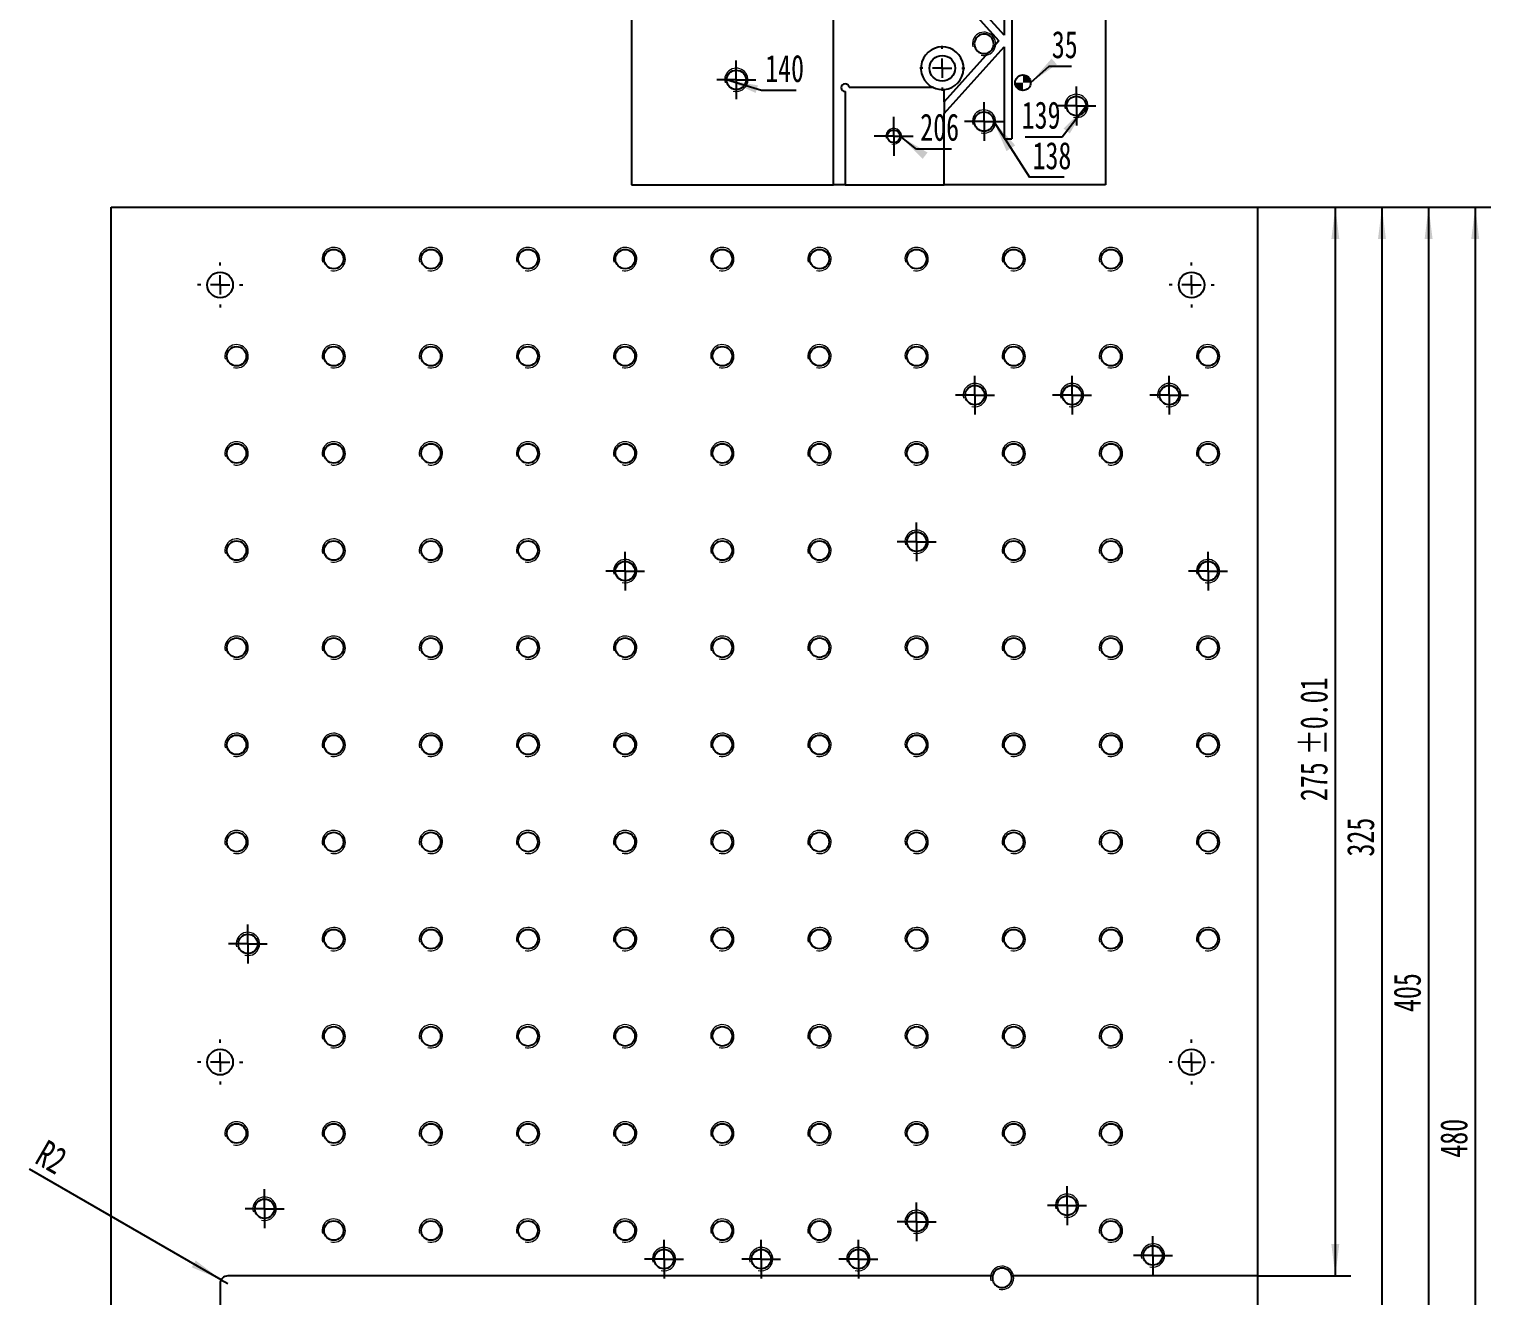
# Model space of a CAD drawing. Header units: millimetres. Extents: x 0 to 841, y 0 to 594.
# Drawn here: x 313.9 to 502, y 168.9 to 331.8 of the extents above; entities that cross this region are included whole.
import ezdxf

# ---------------------------------------------------------------- set-up
doc = ezdxf.new("R2010")
doc.units = ezdxf.units.MM
doc.layers.add('根据设置的颜色创建', color=7, linetype='Continuous', lineweight=25)
doc.styles.add('SLDTEXTSTYLE2', font='TXT', dxfattribs={"width": 0.7})
doc.dimstyles.new('SLDDIMSTYLE0', dxfattribs={"dimtxt": 0.18, "dimasz": 4.08, "dimexe": 0, "dimexo": 0.0625, "dimgap": 0, "dimtad": 0, "dimtih": 1, "dimtoh": 1, "dimdec": 0, "dimrnd": 1e-09, "dimzin": 0, "dimdsep": 46, "dimtxsty": 'Standard', "dimsah": 1, "dimcen": 0.09, "dimadec": 0, "dimazin": 0, "dimtfac": 4.08, "dimtdec": 0, "dimtofl": 0, "dimtmove": 0, "dimatfit": 3, "dimfxl": 0, "dimfrac": 2, "dimtolj": 1, "dimtzin": 0, "dimarcsym": 0})
doc.dimstyles.new('SLDDIMSTYLE1', dxfattribs={"dimtxt": 3.5, "dimasz": 4.08, "dimexe": 0, "dimexo": 0.0625, "dimgap": 0.875, "dimtad": 2, "dimlfac": 2, "dimrnd": 1e-09, "dimzin": 12, "dimdsep": 46, "dimtxsty": 'SLDTEXTSTYLE2', "dimsah": 1, "dimcen": 0.09, "dimadec": 0, "dimazin": 3, "dimtol": 1, "dimtp": 0.01, "dimtm": 0.01, "dimtfac": 1, "dimtofl": 0, "dimtmove": 0, "dimatfit": 3, "dimfxl": 0, "dimfrac": 2, "dimtolj": 1, "dimarcsym": 0})
doc.dimstyles.new('SLDDIMSTYLE3', dxfattribs={"dimtxt": 3.5, "dimasz": 4.08, "dimexe": 0, "dimexo": 0.0625, "dimgap": 0.875, "dimtad": 2, "dimlfac": 2, "dimrnd": 1e-09, "dimzin": 12, "dimdsep": 46, "dimtxsty": 'SLDTEXTSTYLE2', "dimsah": 1, "dimcen": 0.09, "dimadec": 0, "dimazin": 3, "dimtfac": 1, "dimtofl": 0, "dimtmove": 0, "dimatfit": 3, "dimfxl": 0, "dimfrac": 2, "dimtolj": 1, "dimtzin": 12, "dimarcsym": 0})
doc.dimstyles.new('SLDDIMSTYLE4', dxfattribs={"dimtxt": 3.5, "dimasz": 4.08, "dimexe": 0, "dimexo": 0.0625, "dimgap": 0.875, "dimtad": 2, "dimlfac": 2, "dimrnd": 1e-09, "dimzin": 12, "dimdsep": 46, "dimtxsty": 'SLDTEXTSTYLE2', "dimsah": 1, "dimcen": 0, "dimadec": 0, "dimazin": 3, "dimtfac": 1, "dimtofl": 0, "dimtmove": 0, "dimatfit": 3, "dimfxl": 0, "dimfrac": 2, "dimtolj": 1, "dimtzin": 12, "dimarcsym": 0})

# ---------------------------------------------------------------- blocks, each defined once
blk = doc.blocks.new('SW_NOTE_0_95')
at = {"layer": '根据设置的颜色创建', "color": 0}
blk.add_line((4.48, 0), (0, 0), dxfattribs=at)
at = {"layer": '根据设置的颜色创建', "color": 0, "insert": (0.48, 4.61), "char_height": 3.5, "attachment_point": 1, "style": 'SLDTEXTSTYLE2'}
blk.add_mtext('140', dxfattribs=at)
blk = doc.blocks.new('SW_NOTE_0_122')
at = {"layer": '根据设置的颜色创建', "color": 0}
blk.add_line((4.47, 0), (0, 0), dxfattribs=at)
at = {"layer": '根据设置的颜色创建', "color": 0, "insert": (0.46, 4.57), "char_height": 3.5, "attachment_point": 1, "style": 'SLDTEXTSTYLE2'}
blk.add_mtext('206', dxfattribs=at)
blk = doc.blocks.new('SW_NOTE_0_138')
at = {"layer": '根据设置的颜色创建', "color": 0}
blk.add_line((4.47, 0), (0, 0), dxfattribs=at)
at = {"layer": '根据设置的颜色创建', "color": 0, "insert": (0.38, 4.54), "char_height": 3.5, "attachment_point": 1, "style": 'SLDTEXTSTYLE2'}
blk.add_mtext('138', dxfattribs=at)
blk = doc.blocks.new('SW_NOTE_0_141')
at = {"layer": '根据设置的颜色创建', "color": 0}
blk.add_line((2.94, 0), (0, 0), dxfattribs=at)
at = {"layer": '根据设置的颜色创建', "color": 0, "insert": (0.4, 4.56), "char_height": 3.5, "attachment_point": 1, "style": 'SLDTEXTSTYLE2'}
blk.add_mtext('35', dxfattribs=at)
blk = doc.blocks.new('SW_NOTE_0_158')
at = {"layer": '根据设置的颜色创建', "color": 0}
blk.add_line((-4.73, 0), (0, 0), dxfattribs=at)
at = {"layer": '根据设置的颜色创建', "color": 0, "insert": (-5.19, 4.57), "char_height": 3.5, "attachment_point": 1, "style": 'SLDTEXTSTYLE2'}
blk.add_mtext('139', dxfattribs=at)
blk = doc.blocks.new('SW_CENTERMARKSYMBOL_5')
at = {"layer": '根据设置的颜色创建', "color": 0}
for p, q in [((0, 2.5), (0, 2.9)), ((-2.5, 0), (-2.9, 0)), ((0, 0), (-1.25, 0)), ((0, 0), (0, 1.25)), ((0, 0), (0, -1.25)), ((0, 0), (1.25, 0)), ((2.5, 0), (2.9, 0)), ((0, -2.5), (0, -2.9))]:
    blk.add_line(p, q, dxfattribs=at)
blk = doc.blocks.new('SW_CENTERMARKSYMBOL_19')
at = {"layer": '根据设置的颜色创建', "color": 0}
for p, q in [((0, 1.25), (0, 2.5)), ((-1.25, 0), (-2.5, 0)), ((0, 0), (-1.25, 0)), ((0, 0), (0, 1.25)), ((0, 0), (0, -1.25)), ((0, 0), (1.25, 0)), ((1.25, 0), (2.5, 0)), ((0, -1.25), (0, -2.5))]:
    blk.add_line(p, q, dxfattribs=at)
blk = doc.blocks.new('SW_CENTERMARKSYMBOL_22')
at = {"layer": '根据设置的颜色创建', "color": 0}
for p, q in [((0, 1.25), (0, 2.5)), ((-1.25, 0), (-2.5, 0)), ((0, 0), (-1.25, 0)), ((0, 0), (0, 1.25)), ((0, 0), (0, -1.25)), ((0, 0), (1.25, 0)), ((1.25, 0), (2.5, 0)), ((0, -1.25), (0, -2.5))]:
    blk.add_line(p, q, dxfattribs=at)
blk = doc.blocks.new('SW_CENTERMARKSYMBOL_23')
at = {"layer": '根据设置的颜色创建', "color": 0}
for p, q in [((0, 1.25), (0, 2.5)), ((-1.25, 0), (-2.5, 0)), ((0, 0), (-1.25, 0)), ((0, 0), (0, 1.25)), ((0, 0), (0, -1.25)), ((0, 0), (1.25, 0)), ((1.25, 0), (2.5, 0)), ((0, -1.25), (0, -2.5))]:
    blk.add_line(p, q, dxfattribs=at)
blk = doc.blocks.new('SW_CENTERMARKSYMBOL_39')
at = {"layer": '根据设置的颜色创建', "color": 0}
for p, q in [((0, 1.25), (0, 2.5)), ((-1.25, 0), (-2.5, 0)), ((0, 0), (-1.25, 0)), ((0, 0), (0, 1.25)), ((0, 0), (0, -1.25)), ((0, 0), (1.25, 0)), ((1.25, 0), (2.5, 0)), ((0, -1.25), (0, -2.5))]:
    blk.add_line(p, q, dxfattribs=at)
blk = doc.blocks.new('SW_DOWELSYMBOL_15')
at = {"linetype": 'Continuous', "lineweight": 25}
h = blk.add_hatch(color=0, dxfattribs=at)
edge = h.paths.add_edge_path(flags=0)
edge.add_arc((0, 0), 1, 180, 270)
edge.add_line((0, -1), (0, 0))
edge.add_line((0, 0), (-1, 0))
h = blk.add_hatch(color=0, dxfattribs=at)
edge = h.paths.add_edge_path(flags=0)
edge.add_arc((0, 0), 1, 0, 90)
edge.add_line((0, 1), (0, 0))
edge.add_line((0, 0), (1, 0))
at = {"layer": '根据设置的颜色创建', "color": 0}
blk.add_circle((0, 0), 1, dxfattribs=at)
blk = doc.blocks.new('_D_3')
at = {"layer": '根据设置的颜色创建'}
for p, q in [((471.97, 308.92), (489.97, 308.92)), ((487.97, 308.92), (487.97, 146.42)), ((471.97, 146.42), (489.97, 146.42))]:
    blk.add_line(p, q, dxfattribs=at)
for points in [[(487.97, 308.92), (487.46, 304.84), (488.48, 304.84)], [(487.97, 146.42), (488.48, 150.5), (487.46, 150.5)]]:
    blk.add_solid(points, dxfattribs=at)
at = {"layer": '根据设置的颜色创建', "insert": (483.46, 225.37), "char_height": 3.5, "attachment_point": 1, "rotation": 90, "style": 'SLDTEXTSTYLE2'}
blk.add_mtext('325', dxfattribs=at)
blk = doc.blocks.new('_D_4')
at = {"layer": '根据设置的颜色创建'}
for p, q in [((471.97, 308.92), (495.97, 308.92)), ((493.97, 308.92), (493.97, 106.42)), ((448.48, 106.42), (495.97, 106.42))]:
    blk.add_line(p, q, dxfattribs=at)
for points in [[(493.97, 308.92), (493.46, 304.84), (494.48, 304.84)], [(493.97, 106.42), (494.48, 110.5), (493.46, 110.5)]]:
    blk.add_solid(points, dxfattribs=at)
at = {"layer": '根据设置的颜色创建', "insert": (489.46, 205.37), "char_height": 3.5, "attachment_point": 1, "rotation": 90, "style": 'SLDTEXTSTYLE2'}
blk.add_mtext('405', dxfattribs=at)
blk = doc.blocks.new('_D_5')
at = {"layer": '根据设置的颜色创建'}
for p, q in [((471.97, 308.92), (501.97, 308.92)), ((499.97, 308.92), (499.97, 68.92)), ((428.48, 68.92), (501.97, 68.92))]:
    blk.add_line(p, q, dxfattribs=at)
for points in [[(499.97, 308.92), (499.46, 304.84), (500.48, 304.84)], [(499.97, 68.92), (500.48, 73), (499.46, 73)]]:
    blk.add_solid(points, dxfattribs=at)
at = {"layer": '根据设置的颜色创建', "insert": (495.46, 186.62), "char_height": 3.5, "attachment_point": 1, "rotation": 90, "style": 'SLDTEXTSTYLE2'}
blk.add_mtext('480', dxfattribs=at)
blk = doc.blocks.new('_D_11')
at = {"layer": '根据设置的颜色创建'}
for p, q in [((471.97, 308.92), (483.97, 308.92)), ((481.97, 308.92), (481.97, 171.42)), ((471.97, 171.42), (483.97, 171.42))]:
    blk.add_line(p, q, dxfattribs=at)
for points in [[(481.97, 308.92), (481.46, 304.84), (482.48, 304.84)], [(481.97, 171.42), (482.48, 175.5), (481.46, 175.5)]]:
    blk.add_solid(points, dxfattribs=at)
at = {"layer": '根据设置的颜色创建', "char_height": 3.5, "attachment_point": 1, "rotation": 90, "style": 'SLDTEXTSTYLE2'}
for s, insert in [('±0.01', (477.46, 238.42)), ('275', (477.46, 232.5))]:
    blk.add_mtext(s, dxfattribs=dict(at, insert=insert))
blk = doc.blocks.new('_D_12')
at = {"layer": '根据设置的颜色创建'}
for q in [(313.96, 185.16), (339.48, 170.42)]:
    blk.add_line((338.61, 170.92), q, dxfattribs=at)
blk.add_solid([(338.61, 170.92), (335.33, 173.4), (334.82, 172.52)], dxfattribs=at)
at = {"layer": '根据设置的颜色创建', "insert": (316.21, 189.06), "char_height": 3.5, "attachment_point": 1, "rotation": 330, "style": 'SLDTEXTSTYLE2'}
blk.add_mtext('R2', dxfattribs=at)
blk = doc.blocks.new('SW_CENTERMARKSYMBOL_43')
at = {"layer": '根据设置的颜色创建', "color": 0}
for p, q in [((0, 2.5), (0, 2.9)), ((-2.5, 0), (-2.9, 0)), ((0, 0), (-1.25, 0)), ((0, 0), (0, 1.25)), ((0, 0), (0, -1.25)), ((0, 0), (1.25, 0)), ((2.5, 0), (2.9, 0)), ((0, -2.5), (0, -2.9))]:
    blk.add_line(p, q, dxfattribs=at)
blk = doc.blocks.new('SW_CENTERMARKSYMBOL_44')
at = {"layer": '根据设置的颜色创建', "color": 0}
for p, q in [((0, 2.5), (0, 2.9)), ((-2.5, 0), (-2.9, 0)), ((0, 0), (-1.25, 0)), ((0, 0), (0, 1.25)), ((0, 0), (0, -1.25)), ((0, 0), (1.25, 0)), ((2.5, 0), (2.9, 0)), ((0, -2.5), (0, -2.9))]:
    blk.add_line(p, q, dxfattribs=at)
blk = doc.blocks.new('SW_CENTERMARKSYMBOL_45')
at = {"layer": '根据设置的颜色创建', "color": 0}
for p, q in [((0, 2.5), (0, 2.9)), ((-2.5, 0), (-2.9, 0)), ((0, 0), (-1.25, 0)), ((0, 0), (0, 1.25)), ((0, 0), (0, -1.25)), ((0, 0), (1.25, 0)), ((2.5, 0), (2.9, 0)), ((0, -2.5), (0, -2.9))]:
    blk.add_line(p, q, dxfattribs=at)
blk = doc.blocks.new('SW_CENTERMARKSYMBOL_46')
at = {"layer": '根据设置的颜色创建', "color": 0}
for p, q in [((0, 2.5), (0, 2.9)), ((-2.5, 0), (-2.9, 0)), ((0, 0), (-1.25, 0)), ((0, 0), (0, 1.25)), ((0, 0), (0, -1.25)), ((0, 0), (1.25, 0)), ((2.5, 0), (2.9, 0)), ((0, -2.5), (0, -2.9))]:
    blk.add_line(p, q, dxfattribs=at)
blk = doc.blocks.new('SW_CENTERMARKSYMBOL_51')
at = {"layer": '根据设置的颜色创建', "color": 0}
for p, q in [((0, 1.25), (0, 2.5)), ((-1.25, 0), (-2.5, 0)), ((0, 0), (-1.25, 0)), ((0, 0), (0, 1.25)), ((0, 0), (0, -1.25)), ((0, 0), (1.25, 0)), ((1.25, 0), (2.5, 0)), ((0, -1.25), (0, -2.5))]:
    blk.add_line(p, q, dxfattribs=at)
blk = doc.blocks.new('SW_CENTERMARKSYMBOL_52')
at = {"layer": '根据设置的颜色创建', "color": 0}
for p, q in [((0, 1.25), (0, 2.5)), ((-1.25, 0), (-2.5, 0)), ((0, 0), (-1.25, 0)), ((0, 0), (0, 1.25)), ((0, 0), (0, -1.25)), ((0, 0), (1.25, 0)), ((1.25, 0), (2.5, 0)), ((0, -1.25), (0, -2.5))]:
    blk.add_line(p, q, dxfattribs=at)
blk = doc.blocks.new('SW_CENTERMARKSYMBOL_53')
at = {"layer": '根据设置的颜色创建', "color": 0}
for p, q in [((0, 1.25), (0, 2.5)), ((-1.25, 0), (-2.5, 0)), ((0, 0), (-1.25, 0)), ((0, 0), (0, 1.25)), ((0, 0), (0, -1.25)), ((0, 0), (1.25, 0)), ((1.25, 0), (2.5, 0)), ((0, -1.25), (0, -2.5))]:
    blk.add_line(p, q, dxfattribs=at)
blk = doc.blocks.new('SW_CENTERMARKSYMBOL_54')
at = {"layer": '根据设置的颜色创建', "color": 0}
for p, q in [((0, 1.25), (0, 2.5)), ((-1.25, 0), (-2.5, 0)), ((0, 0), (-1.25, 0)), ((0, 0), (0, 1.25)), ((0, 0), (0, -1.25)), ((0, 0), (1.25, 0)), ((1.25, 0), (2.5, 0)), ((0, -1.25), (0, -2.5))]:
    blk.add_line(p, q, dxfattribs=at)
blk = doc.blocks.new('SW_CENTERMARKSYMBOL_70')
at = {"layer": '根据设置的颜色创建', "color": 0}
for p, q in [((0, 1.25), (0, 2.5)), ((-1.25, 0), (-2.5, 0)), ((0, 0), (-1.25, 0)), ((0, 0), (0, 1.25)), ((0, 0), (0, -1.25)), ((0, 0), (1.25, 0)), ((1.25, 0), (2.5, 0)), ((0, -1.25), (0, -2.5))]:
    blk.add_line(p, q, dxfattribs=at)
blk = doc.blocks.new('SW_CENTERMARKSYMBOL_72')
at = {"layer": '根据设置的颜色创建', "color": 0}
for p, q in [((0, 1.25), (0, 2.5)), ((-1.25, 0), (-2.5, 0)), ((0, 0), (-1.25, 0)), ((0, 0), (0, 1.25)), ((0, 0), (0, -1.25)), ((0, 0), (1.25, 0)), ((1.25, 0), (2.5, 0)), ((0, -1.25), (0, -2.5))]:
    blk.add_line(p, q, dxfattribs=at)
blk = doc.blocks.new('SW_CENTERMARKSYMBOL_75')
at = {"layer": '根据设置的颜色创建', "color": 0}
for p, q in [((0, 1.25), (0, 2.5)), ((-1.25, 0), (-2.5, 0)), ((0, 0), (-1.25, 0)), ((0, 0), (0, 1.25)), ((0, 0), (0, -1.25)), ((0, 0), (1.25, 0)), ((1.25, 0), (2.5, 0)), ((0, -1.25), (0, -2.5))]:
    blk.add_line(p, q, dxfattribs=at)
blk = doc.blocks.new('SW_CENTERMARKSYMBOL_76')
at = {"layer": '根据设置的颜色创建', "color": 0}
for p, q in [((0, 1.25), (0, 2.5)), ((-1.25, 0), (-2.5, 0)), ((0, 0), (-1.25, 0)), ((0, 0), (0, 1.25)), ((0, 0), (0, -1.25)), ((0, 0), (1.25, 0)), ((1.25, 0), (2.5, 0)), ((0, -1.25), (0, -2.5))]:
    blk.add_line(p, q, dxfattribs=at)
blk = doc.blocks.new('SW_CENTERMARKSYMBOL_77')
at = {"layer": '根据设置的颜色创建', "color": 0}
for p, q in [((0, 1.25), (0, 2.5)), ((-1.25, 0), (-2.5, 0)), ((0, 0), (-1.25, 0)), ((0, 0), (0, 1.25)), ((0, 0), (0, -1.25)), ((0, 0), (1.25, 0)), ((1.25, 0), (2.5, 0)), ((0, -1.25), (0, -2.5))]:
    blk.add_line(p, q, dxfattribs=at)
blk = doc.blocks.new('SW_CENTERMARKSYMBOL_78')
at = {"layer": '根据设置的颜色创建', "color": 0}
for p, q in [((0, 1.25), (0, 2.5)), ((-1.25, 0), (-2.5, 0)), ((0, 0), (-1.25, 0)), ((0, 0), (0, 1.25)), ((0, 0), (0, -1.25)), ((0, 0), (1.25, 0)), ((1.25, 0), (2.5, 0)), ((0, -1.25), (0, -2.5))]:
    blk.add_line(p, q, dxfattribs=at)
blk = doc.blocks.new('SW_CENTERMARKSYMBOL_79')
at = {"layer": '根据设置的颜色创建', "color": 0}
for p, q in [((0, 1.25), (0, 2.5)), ((-1.25, 0), (-2.5, 0)), ((0, 0), (-1.25, 0)), ((0, 0), (0, 1.25)), ((0, 0), (0, -1.25)), ((0, 0), (1.25, 0)), ((1.25, 0), (2.5, 0)), ((0, -1.25), (0, -2.5))]:
    blk.add_line(p, q, dxfattribs=at)
blk = doc.blocks.new('SW_CENTERMARKSYMBOL_80')
at = {"layer": '根据设置的颜色创建', "color": 0}
for p, q in [((0, 1.25), (0, 2.5)), ((-1.25, 0), (-2.5, 0)), ((0, 0), (-1.25, 0)), ((0, 0), (0, 1.25)), ((0, 0), (0, -1.25)), ((0, 0), (1.25, 0)), ((1.25, 0), (2.5, 0)), ((0, -1.25), (0, -2.5))]:
    blk.add_line(p, q, dxfattribs=at)
blk = doc.blocks.new('SW_CENTERMARKSYMBOL_81')
at = {"layer": '根据设置的颜色创建', "color": 0}
for p, q in [((0, 1.25), (0, 2.5)), ((-1.25, 0), (-2.5, 0)), ((0, 0), (-1.25, 0)), ((0, 0), (0, 1.25)), ((0, 0), (0, -1.25)), ((0, 0), (1.25, 0)), ((1.25, 0), (2.5, 0)), ((0, -1.25), (0, -2.5))]:
    blk.add_line(p, q, dxfattribs=at)
blk = doc.blocks.new('SW_CENTERMARKSYMBOL_82')
at = {"layer": '根据设置的颜色创建', "color": 0}
for p, q in [((0, 1.25), (0, 2.5)), ((-1.25, 0), (-2.5, 0)), ((0, 0), (-1.25, 0)), ((0, 0), (0, 1.25)), ((0, 0), (0, -1.25)), ((0, 0), (1.25, 0)), ((1.25, 0), (2.5, 0)), ((0, -1.25), (0, -2.5))]:
    blk.add_line(p, q, dxfattribs=at)

msp = doc.modelspace()

# ---------------------------------------------------------------- linework, layer by layer
at = {"color": 7, "linetype": 'Continuous', "lineweight": 25}
for p, q in [((452.39432651, 383.30249319), (452.39432651, 311.80249319)), ((439.35822011, 331.05980035), (429.09475371, 342.45853459)), ((439.35822011, 342.88756208), (439.35822011, 331.05980035)), ((440.35822011, 342.88756208), (440.35822011, 317.73756208)), ((431.30730613, 338.50676963), (438.68540375, 330.31256208)), ((391.39432651, 337.80249319), (391.39432651, 311.80249319)), ((417.39432651, 311.80249319), (417.39432651, 336.55249319)), ((431.64432651, 320.99817704), (439.35822011, 329.5653238)), ((438.68540375, 330.31256208), (437.92592084, 329.46907086)), ((439.35822011, 329.5653238), (439.35822011, 317.73756208)), ((437.35806208, 328.83839981), (431.64432651, 322.49265359)), ((418.89432651, 323.80249319), (418.89432651, 311.80249319)), ((430.24868259, 324.30249319), (419.39432651, 324.30249319)), ((431.64432651, 322.49265359), (431.64432651, 324.0638804)), ((431.64432651, 322.49265359), (431.64432651, 320.99817704)), ((431.64432651, 311.80249319), (431.64432651, 320.99817704)), ((439.35822011, 317.73756208), (440.35822011, 317.73756208)), ((391.39432651, 311.80249319), (417.39432651, 311.80249319)), ((418.89432651, 311.80249319), (417.39432651, 311.80249319)), ((418.89432651, 311.80249319), (431.64432651, 311.80249319)), ((452.39432651, 311.80249319), (431.64432651, 311.80249319)), ((324.47039999, 140.42080457), (324.47039999, 308.92080457)), ((324.47039999, 308.92080457), (471.97039999, 308.92080457)), ((471.97039999, 308.92080457), (471.97039999, 171.42080457)), ((437.86123694, 171.42080457), (339.47723244, 171.42080457)), ((471.97039999, 171.42080457), (440.30668237, 171.42080457)), ((471.97039999, 171.42080457), (471.97039999, 146.42080457)), ((338.47723244, 170.42080457), (338.47723244, 140.42080457))]:
    msp.add_line(p, q, dxfattribs=at)
for centre, radius in [((431.39432651, 326.80249319), 1.65), ((404.89421748, 325.30569319), 1.25), ((441.76822011, 324.94048259), 1), ((448.64753043, 321.9484295), 1.25), ((436.76822011, 319.94048259), 1.25), ((425.14272652, 318.05089319), 0.825), ((353.09405223, 302.24395003), 1.25), ((365.59405223, 302.24395003), 1.25), ((378.09405223, 302.24395003), 1.25), ((390.59405223, 302.24395003), 1.25), ((403.09405223, 302.24395003), 1.25), ((415.59405223, 302.24395003), 1.25), ((428.09405223, 302.24395003), 1.25), ((440.59405223, 302.24395003), 1.25), ((453.09405223, 302.24395003), 1.25), ((338.47723243, 298.92080457), 1.65), ((463.47723243, 298.92080457), 1.65), ((340.59405223, 289.74395003), 1.25), ((353.09405223, 289.74395003), 1.25), ((365.59405223, 289.74395003), 1.25), ((378.09405223, 289.74395003), 1.25), ((390.59405223, 289.74395003), 1.25), ((403.09405223, 289.74395003), 1.25), ((415.59405223, 289.74395003), 1.25), ((428.09405223, 289.74395003), 1.25), ((440.59405223, 289.74395003), 1.25), ((453.09405223, 289.74395003), 1.25), ((465.59405223, 289.74395003), 1.25), ((435.59405223, 284.74395004), 1.25), ((448.09405223, 284.74395004), 1.25), ((460.59405223, 284.74395004), 1.25), ((340.59405223, 277.24395003), 1.25), ((353.09405223, 277.24395003), 1.25), ((365.59405223, 277.24395003), 1.25), ((378.09405223, 277.24395003), 1.25), ((390.59405223, 277.24395003), 1.25), ((403.09405223, 277.24395003), 1.25), ((415.59405223, 277.24395003), 1.25), ((428.09405223, 277.24395003), 1.25), ((440.59405223, 277.24395003), 1.25), ((453.09405223, 277.24395003), 1.25), ((465.59405223, 277.24395003), 1.25), ((428.09405223, 265.86734627), 1.25), ((340.59405223, 264.74395003), 1.25), ((353.09405223, 264.74395003), 1.25), ((365.59405223, 264.74395003), 1.25), ((378.09405223, 264.74395003), 1.25), ((403.09405223, 264.74395003), 1.25), ((415.59405223, 264.74395003), 1.25), ((440.59405223, 264.74395003), 1.25), ((453.09405223, 264.74395003), 1.25), ((390.59405223, 262.09324995), 1.25), ((465.59405223, 262.09324995), 1.25), ((340.59405223, 252.24395003), 1.25), ((353.09405223, 252.24395003), 1.25), ((365.59405223, 252.24395003), 1.25), ((378.09405223, 252.24395003), 1.25), ((390.59405223, 252.24395003), 1.25), ((403.09405223, 252.24395003), 1.25), ((415.59405223, 252.24395003), 1.25), ((428.09405223, 252.24395003), 1.25), ((440.59405223, 252.24395003), 1.25), ((453.09405223, 252.24395003), 1.25), ((465.59405223, 252.24395003), 1.25), ((340.59405223, 239.74395003), 1.25), ((353.09405223, 239.74395003), 1.25), ((365.59405223, 239.74395003), 1.25), ((378.09405223, 239.74395003), 1.25), ((390.59405223, 239.74395003), 1.25), ((403.09405223, 239.74395003), 1.25), ((415.59405223, 239.74395003), 1.25), ((428.09405223, 239.74395003), 1.25), ((440.59405223, 239.74395003), 1.25), ((453.09405223, 239.74395003), 1.25), ((465.59405223, 239.74395003), 1.25), ((340.59405223, 227.24395003), 1.25), ((353.09405223, 227.24395003), 1.25), ((365.59405223, 227.24395003), 1.25), ((378.09405223, 227.24395003), 1.25), ((390.59405223, 227.24395003), 1.25), ((403.09405223, 227.24395003), 1.25), ((415.59405223, 227.24395003), 1.25), ((428.09405223, 227.24395003), 1.25), ((440.59405223, 227.24395003), 1.25), ((453.09405223, 227.24395003), 1.25), ((465.59405223, 227.24395003), 1.25), ((342.04899005, 214.12797155), 1.25), ((353.09405223, 214.74395003), 1.25), ((365.59405223, 214.74395003), 1.25), ((378.09405223, 214.74395003), 1.25), ((390.59405223, 214.74395003), 1.25), ((403.09405223, 214.74395003), 1.25), ((415.59405223, 214.74395003), 1.25), ((428.09405223, 214.74395003), 1.25), ((440.59405223, 214.74395003), 1.25), ((453.09405223, 214.74395003), 1.25), ((465.59405223, 214.74395003), 1.25), ((353.09405223, 202.24395003), 1.25), ((365.59405223, 202.24395003), 1.25), ((378.09405223, 202.24395003), 1.25), ((390.59405223, 202.24395003), 1.25), ((403.09405223, 202.24395003), 1.25), ((415.59405223, 202.24395003), 1.25), ((428.09405223, 202.24395003), 1.25), ((440.59405223, 202.24395003), 1.25), ((453.09405223, 202.24395003), 1.25), ((338.47723243, 198.92080457), 1.65), ((463.47723243, 198.92080457), 1.65), ((340.59405223, 189.74395003), 1.25), ((353.09405223, 189.74395003), 1.25), ((365.59405223, 189.74395003), 1.25), ((378.09405223, 189.74395003), 1.25), ((390.59405223, 189.74395003), 1.25), ((403.09405223, 189.74395003), 1.25), ((415.59405223, 189.74395003), 1.25), ((428.09405223, 189.74395003), 1.25), ((440.59405223, 189.74395003), 1.25), ((453.09405223, 189.74395003), 1.25), ((344.19787258, 180.0527425), 1.25), ((447.44809224, 180.45040514), 1.25), ((428.09405223, 178.36734627), 1.25), ((353.09405223, 177.24395003), 1.25), ((365.59405223, 177.24395003), 1.25), ((378.09405223, 177.24395003), 1.25), ((390.59405223, 177.24395003), 1.25), ((403.09405223, 177.24395003), 1.25), ((415.59405223, 177.24395003), 1.25), ((453.09405223, 177.24395003), 1.25), ((458.49899308, 174.04283814), 1.25), ((395.59405223, 173.57516755), 1.25), ((408.09405223, 173.57516755), 1.25), ((420.59405223, 173.57516755), 1.25)]:
    msp.add_circle(centre, radius, dxfattribs=at)
at = {"color": 7, "linetype": 'Continuous', "lineweight": 18}
for centre, radius in [((436.76822011, 329.94048259), 1.5), ((404.89421748, 325.30569319), 1.5), ((448.64753043, 321.9484295), 1.5), ((436.76822011, 319.94048259), 1.5), ((425.14272652, 318.05089319), 1), ((353.09405223, 302.24395003), 1.5), ((365.59405223, 302.24395003), 1.5), ((378.09405223, 302.24395003), 1.5), ((390.59405223, 302.24395003), 1.5), ((403.09405223, 302.24395003), 1.5), ((415.59405223, 302.24395003), 1.5), ((428.09405223, 302.24395003), 1.5), ((440.59405223, 302.24395003), 1.5), ((453.09405223, 302.24395003), 1.5), ((340.59405223, 289.74395003), 1.5), ((353.09405223, 289.74395003), 1.5), ((365.59405223, 289.74395003), 1.5), ((378.09405223, 289.74395003), 1.5), ((390.59405223, 289.74395003), 1.5), ((403.09405223, 289.74395003), 1.5), ((415.59405223, 289.74395003), 1.5), ((428.09405223, 289.74395003), 1.5), ((440.59405223, 289.74395003), 1.5), ((453.09405223, 289.74395003), 1.5), ((465.59405223, 289.74395003), 1.5), ((435.59405223, 284.74395004), 1.5), ((448.09405223, 284.74395004), 1.5), ((460.59405223, 284.74395004), 1.5), ((340.59405223, 277.24395003), 1.5), ((353.09405223, 277.24395003), 1.5), ((365.59405223, 277.24395003), 1.5), ((378.09405223, 277.24395003), 1.5), ((390.59405223, 277.24395003), 1.5), ((403.09405223, 277.24395003), 1.5), ((415.59405223, 277.24395003), 1.5), ((428.09405223, 277.24395003), 1.5), ((440.59405223, 277.24395003), 1.5), ((453.09405223, 277.24395003), 1.5), ((465.59405223, 277.24395003), 1.5), ((428.09405223, 265.86734627), 1.5), ((340.59405223, 264.74395003), 1.5), ((353.09405223, 264.74395003), 1.5), ((365.59405223, 264.74395003), 1.5), ((378.09405223, 264.74395003), 1.5), ((403.09405223, 264.74395003), 1.5), ((415.59405223, 264.74395003), 1.5), ((440.59405223, 264.74395003), 1.5), ((453.09405223, 264.74395003), 1.5), ((390.59405223, 262.09324995), 1.5), ((465.59405223, 262.09324995), 1.5), ((340.59405223, 252.24395003), 1.5), ((353.09405223, 252.24395003), 1.5), ((365.59405223, 252.24395003), 1.5), ((378.09405223, 252.24395003), 1.5), ((390.59405223, 252.24395003), 1.5), ((403.09405223, 252.24395003), 1.5), ((415.59405223, 252.24395003), 1.5), ((428.09405223, 252.24395003), 1.5), ((440.59405223, 252.24395003), 1.5), ((453.09405223, 252.24395003), 1.5), ((465.59405223, 252.24395003), 1.5), ((340.59405223, 239.74395003), 1.5), ((353.09405223, 239.74395003), 1.5), ((365.59405223, 239.74395003), 1.5), ((378.09405223, 239.74395003), 1.5), ((390.59405223, 239.74395003), 1.5), ((403.09405223, 239.74395003), 1.5), ((415.59405223, 239.74395003), 1.5), ((428.09405223, 239.74395003), 1.5), ((440.59405223, 239.74395003), 1.5), ((453.09405223, 239.74395003), 1.5), ((465.59405223, 239.74395003), 1.5), ((340.59405223, 227.24395003), 1.5), ((353.09405223, 227.24395003), 1.5), ((365.59405223, 227.24395003), 1.5), ((378.09405223, 227.24395003), 1.5), ((390.59405223, 227.24395003), 1.5), ((403.09405223, 227.24395003), 1.5), ((415.59405223, 227.24395003), 1.5), ((428.09405223, 227.24395003), 1.5), ((440.59405223, 227.24395003), 1.5), ((453.09405223, 227.24395003), 1.5), ((465.59405223, 227.24395003), 1.5), ((342.04899005, 214.12797155), 1.5), ((353.09405223, 214.74395003), 1.5), ((365.59405223, 214.74395003), 1.5), ((378.09405223, 214.74395003), 1.5), ((390.59405223, 214.74395003), 1.5), ((403.09405223, 214.74395003), 1.5), ((415.59405223, 214.74395003), 1.5), ((428.09405223, 214.74395003), 1.5), ((440.59405223, 214.74395003), 1.5), ((453.09405223, 214.74395003), 1.5), ((465.59405223, 214.74395003), 1.5), ((353.09405223, 202.24395003), 1.5), ((365.59405223, 202.24395003), 1.5), ((378.09405223, 202.24395003), 1.5), ((390.59405223, 202.24395003), 1.5), ((403.09405223, 202.24395003), 1.5), ((415.59405223, 202.24395003), 1.5), ((428.09405223, 202.24395003), 1.5), ((440.59405223, 202.24395003), 1.5), ((453.09405223, 202.24395003), 1.5), ((340.59405223, 189.74395003), 1.5), ((353.09405223, 189.74395003), 1.5), ((365.59405223, 189.74395003), 1.5), ((378.09405223, 189.74395003), 1.5), ((390.59405223, 189.74395003), 1.5), ((403.09405223, 189.74395003), 1.5), ((415.59405223, 189.74395003), 1.5), ((428.09405223, 189.74395003), 1.5), ((440.59405223, 189.74395003), 1.5), ((453.09405223, 189.74395003), 1.5), ((344.19787258, 180.0527425), 1.5), ((447.44809224, 180.45040514), 1.5), ((353.09405223, 177.24395003), 1.5), ((365.59405223, 177.24395003), 1.5), ((378.09405223, 177.24395003), 1.5), ((390.59405223, 177.24395003), 1.5), ((403.09405223, 177.24395003), 1.5), ((415.59405223, 177.24395003), 1.5), ((428.09405223, 178.36734627), 1.5), ((453.09405223, 177.24395003), 1.5), ((395.59405223, 173.57516755), 1.5), ((408.09405223, 173.57516755), 1.5), ((420.59405223, 173.57516755), 1.5), ((458.49899308, 174.04283814), 1.5), ((439.08395966, 171.16109482), 1.5)]:
    msp.add_arc(centre, radius, 255, 195, dxfattribs=at)
at = {"color": 7, "linetype": 'Continuous', "lineweight": 25}
for centre, radius, start, end in [((436.76822011, 329.94048259), 1.25, 337.8440166571, 298.1559833433), ((431.39432651, 326.80249319), 2.75, 275.2159085652, 245.3800226584), ((436.76822011, 329.94048259), 1.25, 298.1559833433, 337.8440166571), ((418.89432651, 324.30249319), 0.5, 0, 270), ((431.39432651, 326.80249319), 2.75, 245.3800226584, 275.2159085652), ((339.47723244, 170.42080457), 1, 90, 180), ((439.08395966, 171.16109482), 1.25, 168.0084283629, 11.9915716371), ((439.08395966, 171.16109482), 1.25, 11.9915716371, 168.0084283629)]:
    msp.add_arc(centre, radius, start, end, dxfattribs=at)
at = {"layer": '根据设置的颜色创建'}
for p, q in [((445.09014267, 327.03631658), (442.76822, 324.94094899)), ((408.12516213, 323.92347612), (403.6443571, 325.32437599)), ((446.80256416, 317.95719856), (449.89753043, 321.94843621)), ((428.09922179, 316.40077832), (425.96771906, 318.05439997))]:
    msp.add_line(p, q, dxfattribs=at)
for points in [[(442.76822, 324.94094899), (446.13754046, 327.29724771), (445.45686117, 328.05152332)], [(403.6443571, 325.32437599), (407.38688737, 323.62204488), (407.69006258, 324.59175659)], [(449.89753043, 321.94843621), (446.99590608, 319.03552699), (447.7987966, 318.41293337)], [(425.96771906, 318.05439997), (428.87997487, 315.15211981), (429.50274925, 315.95487012)]]:
    msp.add_solid(points, dxfattribs=at)

# ---------------------------------------------------------------- block references
for name, p in [('SW_NOTE_0_141', (445.09014267, 327.03631658)), ('SW_CENTERMARKSYMBOL_5', (431.39432651, 326.80249319)), ('SW_CENTERMARKSYMBOL_23', (404.89421748, 325.30569319)), ('SW_NOTE_0_95', (408.12516213, 323.92347612)), ('SW_DOWELSYMBOL_15', (441.76822011, 324.94048259)), ('SW_CENTERMARKSYMBOL_39', (448.64753043, 321.9484295)), ('SW_CENTERMARKSYMBOL_19', (436.76822011, 319.94048259)), ('SW_NOTE_0_158', (446.80256416, 317.95719856)), ('SW_CENTERMARKSYMBOL_22', (425.14272652, 318.05089319)), ('SW_NOTE_0_122', (428.09922179, 316.40077832)), ('SW_NOTE_0_138', (442.62581064, 312.76913111)), ('SW_CENTERMARKSYMBOL_46', (338.47723243, 298.92080457)), ('SW_CENTERMARKSYMBOL_43', (463.47723243, 298.92080457)), ('SW_CENTERMARKSYMBOL_80', (435.59405223, 284.74395004)), ('SW_CENTERMARKSYMBOL_78', (448.09405223, 284.74395004)), ('SW_CENTERMARKSYMBOL_79', (460.59405223, 284.74395004)), ('SW_CENTERMARKSYMBOL_82', (428.09405223, 265.86734627)), ('SW_CENTERMARKSYMBOL_53', (390.59405223, 262.09324995)), ('SW_CENTERMARKSYMBOL_54', (465.59405223, 262.09324995)), ('SW_CENTERMARKSYMBOL_70', (342.04899005, 214.12797155)), ('SW_CENTERMARKSYMBOL_45', (338.47723243, 198.92080457)), ('SW_CENTERMARKSYMBOL_44', (463.47723243, 198.92080457)), ('SW_CENTERMARKSYMBOL_52', (344.19787258, 180.0527425)), ('SW_CENTERMARKSYMBOL_72', (447.44809224, 180.45040514)), ('SW_CENTERMARKSYMBOL_81', (428.09405223, 178.36734627)), ('SW_CENTERMARKSYMBOL_75', (395.59405223, 173.57516755)), ('SW_CENTERMARKSYMBOL_76', (408.09405223, 173.57516755)), ('SW_CENTERMARKSYMBOL_77', (420.59405223, 173.57516755)), ('SW_CENTERMARKSYMBOL_51', (458.49899308, 174.04283814))]:
    msp.add_blockref(name, p, dxfattribs=at)

# ---------------------------------------------------------------- dimensions: what is measured, and where the dimension line sits
for base, p2, dimstyle, picture, middle in [((499.97039999, 68.92080457), (428.47723244, 68.92080457), 'SLDDIMSTYLE3', '_D_5', (499.97039999, 188.92080457)), ((493.97039999, 106.42080457), (448.47723244, 106.42080457), 'SLDDIMSTYLE3', '_D_4', (493.97039999, 207.67080457)), ((487.97039999, 146.42080457), (471.97039999, 146.42080457), 'SLDDIMSTYLE3', '_D_3', (487.97039999, 227.67080457)), ((481.97039999, 171.42080457), (471.97039999, 171.42080457), 'SLDDIMSTYLE1', '_D_11', (481.97039999, 240.17080457))]:
    dim = msp.add_linear_dim(base=base, p1=(471.97039999, 308.92080457), p2=p2, angle=90, dimstyle=dimstyle, dxfattribs=at)
    dim.commit()
    dim.dimension.update_dxf_attribs({"geometry": picture, "text_midpoint": middle, "dimtype": 160})
dim = msp.add_radius_dim(center=(339.47723244, 170.42080457), mpoint=(338.61120703, 170.92080457), dimstyle='SLDDIMSTYLE4', dxfattribs=at)
dim.commit()
dim.dimension.update_dxf_attribs({"geometry": '_D_12', "text_midpoint": (315.21242972, 184.43011072), "dimtype": 164})

# ---------------------------------------------------------------- leaders
msp.add_leader([(438.01821922, 319.94197688), (442.62581064, 312.76913111)], dimstyle='SLDDIMSTYLE0', dxfattribs=at)

doc.saveas('drawing.dxf')
